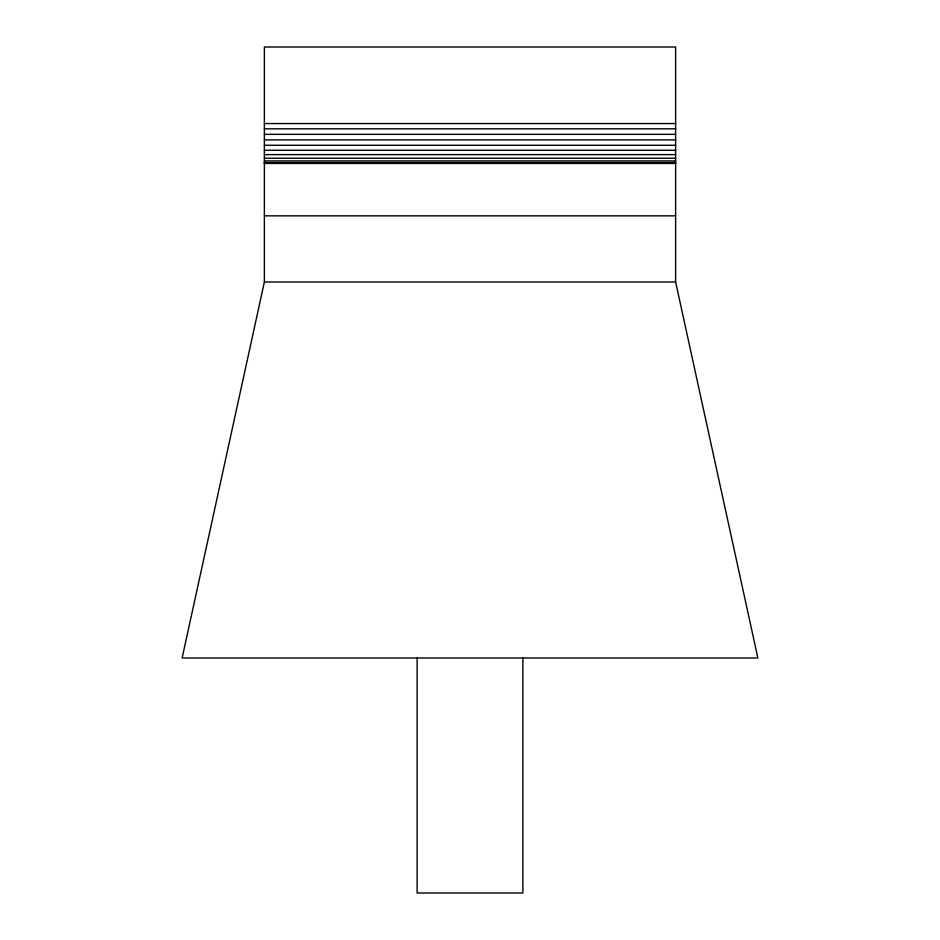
<?xml version="1.0" encoding="UTF-8"?>
<svg xmlns="http://www.w3.org/2000/svg" width="940" height="940" viewBox="0 0 940 940"><rect width="100%" height="100%" fill="white"/><g stroke="black" fill="none" stroke-linecap="round" stroke-linejoin="round"><path stroke-width="1.41" d="M264.375 282L182.125 658L757.875 658L675.625 282L675.625 47L264.375 47L264.375 282L675.625 282M264.375 123.551L675.625 123.551M264.375 128.815L675.625 128.815M264.375 134.338L675.625 134.338M264.375 139.895L675.625 139.895M264.375 145.265L675.625 145.265M264.375 150.247L675.625 150.247M264.375 154.618L675.625 154.618M264.375 158.237L675.625 158.237M264.375 160.928L675.625 160.928M264.375 162.608L675.625 162.608M264.375 163.196L675.625 163.196M264.375 163.442L675.625 163.442M264.375 215.847L675.625 215.847M522.875 658L522.875 893L417.125 893L417.125 658"/></g></svg>
